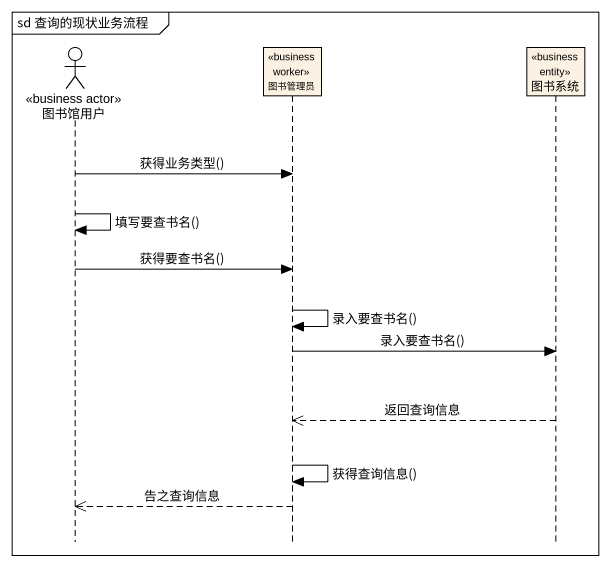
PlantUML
@startuml
mainframe sd 查询的现状业务流程
hide footbox
actor 图书馆用户 <<business actor>>
participant 图书管理员 <<business worker>>
participant 图书系统 <<business entity>>

图书馆用户 -> 图书管理员 : 获得业务类型()
图书馆用户 -> 图书馆用户 : 填写要查书名()
图书馆用户 -> 图书管理员 : 获得要查书名()
图书管理员 -> 图书管理员 : 录入要查书名()
图书管理员 -> 图书系统 : 录入要查书名()
图书系统 -->> 图书管理员 : 返回查询信息
图书管理员 -> 图书管理员 : 获得查询信息()
图书管理员 -->> 图书馆用户 : 告之查询信息
@enduml
